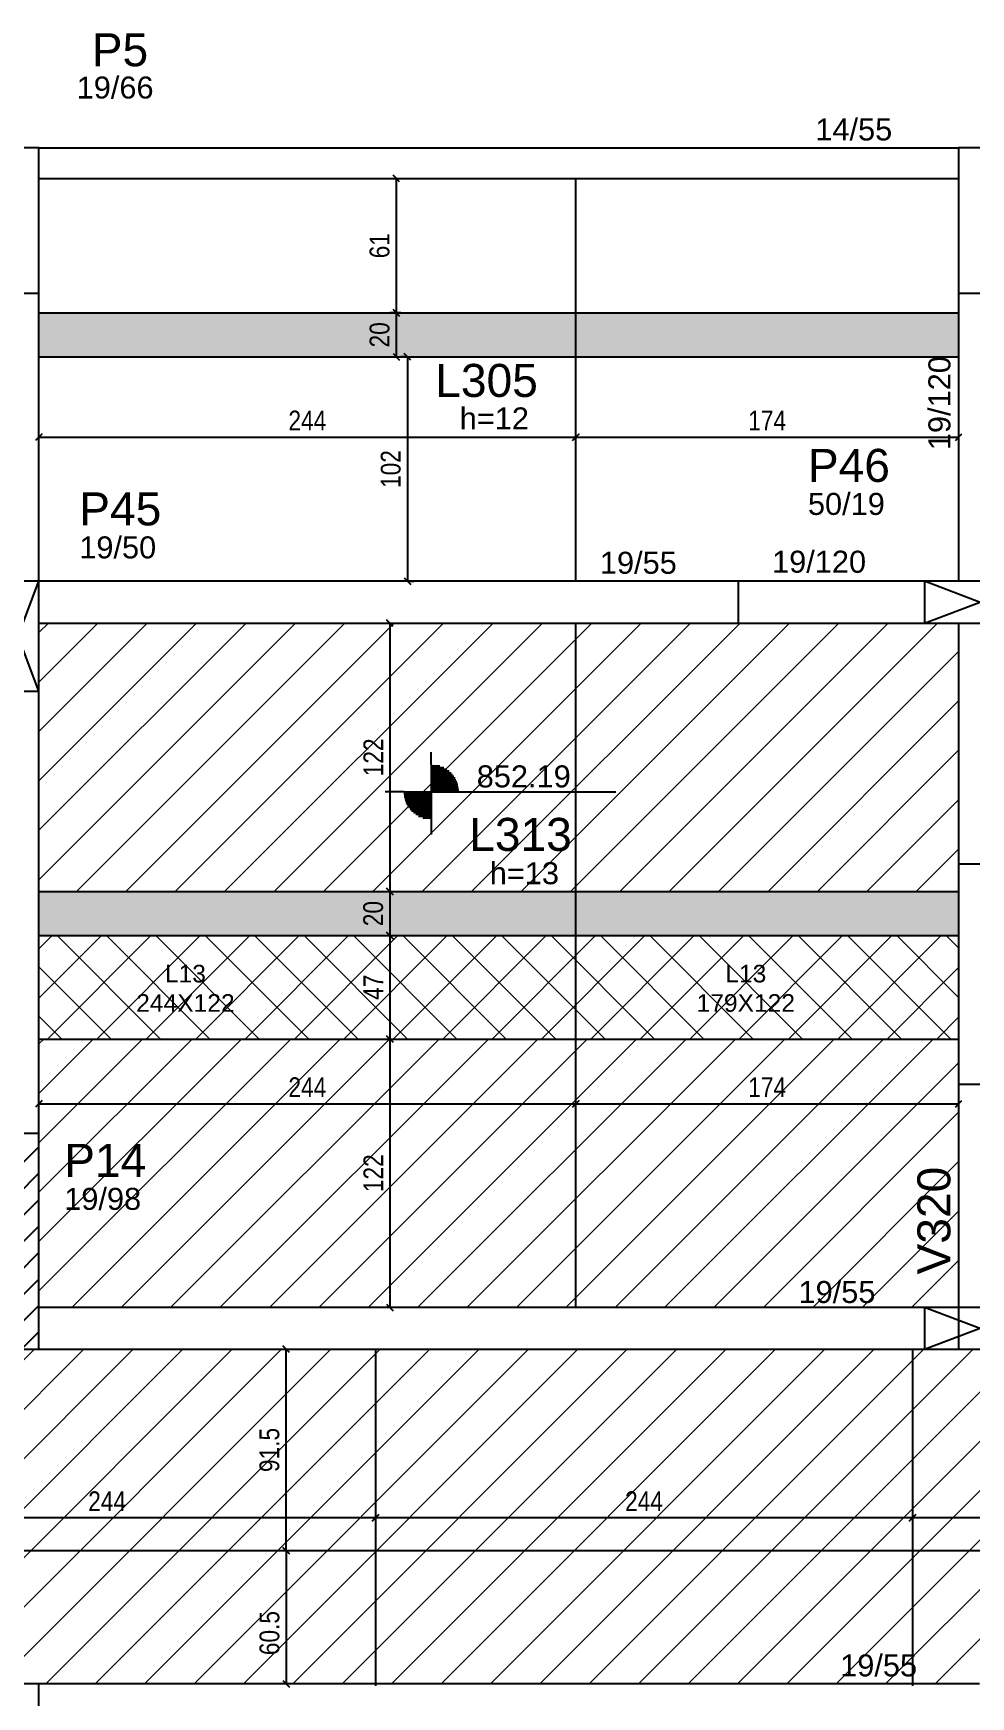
# Model space of a CAD drawing. Header units: millimetres. Extents: x 2659 to 6265, y 1520 to 2860.
# Drawn here: x 4476 to 4902, y 2104 to 2860 of the extents above; entities that cross this region are included whole.
import ezdxf

# ---------------------------------------------------------------- set-up
doc = ezdxf.new("R2010")
doc.units = ezdxf.units.MM
for name, color, linetype in [('1', 1, 'Continuous'), ('3', 3, 'Continuous'), ('4', 4, 'Continuous'), ('7', 7, 'Continuous'), ('9', 9, 'Continuous'), ('AUX00', 7, 'Continuous'), ('Painéis', 200, 'Continuous')]:
    doc.layers.add(name, color=color, linetype=linetype)
doc.layers.add('Hachura', color=251, linetype='Continuous', lineweight=9)
doc.layers.add('REAPROVEITAMENTO', color=251, linetype='Continuous', lineweight=9)
doc.styles.add('COTA TECNICA-50', font='techl___.ttf', dxfattribs={"height": 9})
doc.styles.get("Standard").update_dxf_attribs({"font": 'arial.ttf'})
doc.dimstyles.new('COTA PAINEL-50', dxfattribs={"dimtxt": 9, "dimasz": 3, "dimexe": 3, "dimexo": 3, "dimgap": 3, "dimtad": 1, "dimdec": 1, "dimzin": 12, "dimdsep": 46, "dimtxsty": 'COTA TECNICA-50', "dimblk1": 'OBLIQUE', "dimblk2": 'OBLIQUE', "dimsah": 1, "dimcen": 0.9, "dimclrd": 4, "dimclre": 4, "dimclrt": 240, "dimadec": 1, "dimazin": 3, "dimtfac": 1, "dimtdec": 1, "dimtmove": 0, "dimatfit": 3, "dimfxl": 1, "dimtolj": 1, "dimtzin": 12, "dimarcsym": 0})

# ---------------------------------------------------------------- blocks, each defined once
blk = doc.blocks.new('_Oblique')
at = {"color": 0, "linetype": 'ByBlock', "lineweight": -2}
blk.add_line((-0.5, -0.5), (0.5, 0.5), dxfattribs=at)
blk = doc.blocks.new('*D117')
at = {"layer": 'Defpoints', "color": 0, "transparency": 16777216}
for p in [(4875.07, 2185.32), (4875.07, 2185.32), (5119.07, 2185.32)]:
    blk.add_point(p, dxfattribs=at)
at = {"layer": 'Painéis', "color": 4, "lineweight": -2, "transparency": 16777216}
blk.add_line((5119.07, 2185.32), (4875.07, 2185.32), dxfattribs=at)
at = {"layer": 'Painéis', "color": 4, "lineweight": -2, "transparency": 16777216, "xscale": 3, "yscale": 3, "zscale": 3, "rotation": 180}
blk.add_blockref('_Oblique', (4875.07, 2185.32), dxfattribs=at)
at = {"layer": 'Painéis', "color": 4, "lineweight": -2, "transparency": 16777216, "xscale": 3, "yscale": 3, "zscale": 3}
blk.add_blockref('_Oblique', (5119.07, 2185.32), dxfattribs=at)
at = {"layer": 'Painéis', "color": 240, "transparency": 16777216, "insert": (4997.07, 2192.88), "char_height": 9, "attachment_point": 5, "style": 'COTA TECNICA-50'}
blk.add_mtext('\\A1;244', dxfattribs=at)
blk = doc.blocks.new('*D118')
at = {"layer": 'Defpoints', "color": 0, "transparency": 16777216}
for p in [(4631.07, 2185.32), (4631.07, 2185.32), (4875.07, 2185.32)]:
    blk.add_point(p, dxfattribs=at)
at = {"layer": 'Painéis', "color": 4, "lineweight": -2, "transparency": 16777216}
blk.add_line((4875.07, 2185.32), (4631.07, 2185.32), dxfattribs=at)
at = {"layer": 'Painéis', "color": 4, "lineweight": -2, "transparency": 16777216, "xscale": 3, "yscale": 3, "zscale": 3, "rotation": 180}
blk.add_blockref('_Oblique', (4631.07, 2185.32), dxfattribs=at)
at = {"layer": 'Painéis', "color": 4, "lineweight": -2, "transparency": 16777216, "xscale": 3, "yscale": 3, "zscale": 3}
blk.add_blockref('_Oblique', (4875.07, 2185.32), dxfattribs=at)
at = {"layer": 'Painéis', "color": 240, "transparency": 16777216, "insert": (4753.07, 2192.88), "char_height": 9, "attachment_point": 5, "style": 'COTA TECNICA-50'}
blk.add_mtext('\\A1;244', dxfattribs=at)
blk = doc.blocks.new('*D121')
at = {"layer": 'Defpoints', "color": 0, "transparency": 16777216}
for p in [(4387.07, 2185.32), (4387.07, 2185.32), (4631.07, 2185.32)]:
    blk.add_point(p, dxfattribs=at)
at = {"layer": 'Painéis', "color": 4, "lineweight": -2, "transparency": 16777216}
blk.add_line((4631.07, 2185.32), (4387.07, 2185.32), dxfattribs=at)
at = {"layer": 'Painéis', "color": 4, "lineweight": -2, "transparency": 16777216, "xscale": 3, "yscale": 3, "zscale": 3, "rotation": 180}
blk.add_blockref('_Oblique', (4387.07, 2185.32), dxfattribs=at)
at = {"layer": 'Painéis', "color": 4, "lineweight": -2, "transparency": 16777216, "xscale": 3, "yscale": 3, "zscale": 3}
blk.add_blockref('_Oblique', (4631.07, 2185.32), dxfattribs=at)
at = {"layer": 'Painéis', "color": 240, "transparency": 16777216, "insert": (4509.07, 2192.88), "char_height": 9, "attachment_point": 5, "style": 'COTA TECNICA-50'}
blk.add_mtext('\\A1;244', dxfattribs=at)
blk = doc.blocks.new('*D125')
at = {"layer": 'Defpoints', "color": 0, "transparency": 16777216}
for p in [(4590.5, 2261.94), (4590.5, 2261.94), (4590.5, 2170.44)]:
    blk.add_point(p, dxfattribs=at)
at = {"layer": 'Painéis', "color": 4, "lineweight": -2, "transparency": 16777216}
blk.add_line((4590.5, 2170.44), (4590.5, 2261.94), dxfattribs=at)
at = {"layer": 'Painéis', "color": 4, "lineweight": -2, "transparency": 16777216, "xscale": 3, "yscale": 3, "zscale": 3}
for p, rotation in [((4590.5, 2261.94), 90), ((4590.5, 2170.44), 270)]:
    blk.add_blockref('_Oblique', p, dxfattribs=dict(at, rotation=rotation))
at = {"layer": 'Painéis', "color": 240, "transparency": 16777216, "insert": (4582.87, 2216.19), "char_height": 9, "attachment_point": 5, "rotation": 90, "style": 'COTA TECNICA-50'}
blk.add_mtext('\\A1;91.5', dxfattribs=at)
blk = doc.blocks.new('*D126')
at = {"layer": 'Defpoints', "color": 0, "transparency": 16777216}
for p in [(4590.5, 2170.44), (4590.5, 2109.94), (4590.5, 2109.94)]:
    blk.add_point(p, dxfattribs=at)
at = {"layer": 'Painéis', "color": 4, "lineweight": -2, "transparency": 16777216}
blk.add_line((4590.5, 2170.44), (4590.5, 2109.94), dxfattribs=at)
at = {"layer": 'Painéis', "color": 4, "lineweight": -2, "transparency": 16777216, "xscale": 3, "yscale": 3, "zscale": 3}
for p, rotation in [((4590.5, 2170.44), 90), ((4590.5, 2109.94), 270)]:
    blk.add_blockref('_Oblique', p, dxfattribs=dict(at, rotation=rotation))
at = {"layer": 'Painéis', "color": 240, "transparency": 16777216, "insert": (4582.9, 2132.98), "char_height": 9, "attachment_point": 5, "rotation": 90, "style": 'COTA TECNICA-50'}
blk.add_mtext('\\A1;60.5', dxfattribs=at)
blk = doc.blocks.new('*D12')
at = {"layer": 'Defpoints', "color": 0, "transparency": 16777216}
for p in [(4637.62, 2591.94), (4637.62, 2469.94), (4637.62, 2469.94)]:
    blk.add_point(p, dxfattribs=at)
at = {"layer": 'Painéis', "color": 4, "lineweight": -2, "transparency": 16777216}
blk.add_line((4637.62, 2591.94), (4637.62, 2469.94), dxfattribs=at)
at = {"layer": 'Painéis', "color": 4, "lineweight": -2, "transparency": 16777216, "xscale": 3, "yscale": 3, "zscale": 3}
for p, rotation in [((4637.62, 2591.94), 90), ((4637.62, 2469.94), 270)]:
    blk.add_blockref('_Oblique', p, dxfattribs=dict(at, rotation=rotation))
at = {"layer": 'Painéis', "color": 240, "transparency": 16777216, "insert": (4630.07, 2530.94), "char_height": 9, "attachment_point": 5, "rotation": 90, "style": 'COTA TECNICA-50'}
blk.add_mtext('\\A1;122', dxfattribs=at)
blk = doc.blocks.new('*D13')
at = {"layer": 'Defpoints', "color": 0, "transparency": 16777216}
for p in [(4637.62, 2469.94), (4637.62, 2449.94), (4637.62, 2449.94)]:
    blk.add_point(p, dxfattribs=at)
at = {"layer": 'Painéis', "color": 4, "lineweight": -2, "transparency": 16777216}
blk.add_line((4637.62, 2469.94), (4637.62, 2449.94), dxfattribs=at)
at = {"layer": 'Painéis', "color": 4, "lineweight": -2, "transparency": 16777216, "xscale": 3, "yscale": 3, "zscale": 3}
for p, rotation in [((4637.62, 2469.94), 90), ((4637.62, 2449.94), 270)]:
    blk.add_blockref('_Oblique', p, dxfattribs=dict(at, rotation=rotation))
at = {"layer": 'Painéis', "color": 240, "transparency": 16777216, "insert": (4630.03, 2459.94), "char_height": 9, "attachment_point": 5, "rotation": 90, "style": 'COTA TECNICA-50'}
blk.add_mtext('\\A1;20', dxfattribs=at)
blk = doc.blocks.new('*D14')
at = {"layer": 'Defpoints', "color": 0, "transparency": 16777216}
for p in [(4637.62, 2449.94), (4637.62, 2402.94), (4637.62, 2402.94)]:
    blk.add_point(p, dxfattribs=at)
at = {"layer": 'Painéis', "color": 4, "lineweight": -2, "transparency": 16777216}
blk.add_line((4637.62, 2449.94), (4637.62, 2402.94), dxfattribs=at)
at = {"layer": 'Painéis', "color": 4, "lineweight": -2, "transparency": 16777216, "xscale": 3, "yscale": 3, "zscale": 3}
for p, rotation in [((4637.62, 2449.94), 90), ((4637.62, 2402.94), 270)]:
    blk.add_blockref('_Oblique', p, dxfattribs=dict(at, rotation=rotation))
at = {"layer": 'Painéis', "color": 240, "transparency": 16777216, "insert": (4630.06, 2426.44), "char_height": 9, "attachment_point": 5, "rotation": 90, "style": 'COTA TECNICA-50'}
blk.add_mtext('\\A1;47', dxfattribs=at)
blk = doc.blocks.new('*D15')
at = {"layer": 'Defpoints', "color": 0, "transparency": 16777216}
for p in [(4637.62, 2402.94), (4637.62, 2280.94), (4637.62, 2280.94)]:
    blk.add_point(p, dxfattribs=at)
at = {"layer": 'Painéis', "color": 4, "lineweight": -2, "transparency": 16777216}
blk.add_line((4637.62, 2402.94), (4637.62, 2280.94), dxfattribs=at)
at = {"layer": 'Painéis', "color": 4, "lineweight": -2, "transparency": 16777216, "xscale": 3, "yscale": 3, "zscale": 3}
for p, rotation in [((4637.62, 2402.94), 90), ((4637.62, 2280.94), 270)]:
    blk.add_blockref('_Oblique', p, dxfattribs=dict(at, rotation=rotation))
at = {"layer": 'Painéis', "color": 240, "transparency": 16777216, "insert": (4630.07, 2341.94), "char_height": 9, "attachment_point": 5, "rotation": 90, "style": 'COTA TECNICA-50'}
blk.add_mtext('\\A1;122', dxfattribs=at)
blk = doc.blocks.new('*D154')
at = {"layer": 'Defpoints', "color": 0, "transparency": 16777216}
for p in [(4478.07, 2373.48), (4722.07, 2373.48), (4722.07, 2373.48)]:
    blk.add_point(p, dxfattribs=at)
at = {"layer": 'Painéis', "color": 4, "lineweight": -2, "transparency": 16777216}
blk.add_line((4478.07, 2373.48), (4722.07, 2373.48), dxfattribs=at)
at = {"layer": 'Painéis', "color": 4, "lineweight": -2, "transparency": 16777216, "xscale": 3, "yscale": 3, "zscale": 3, "rotation": 180}
blk.add_blockref('_Oblique', (4478.07, 2373.48), dxfattribs=at)
at = {"layer": 'Painéis', "color": 4, "lineweight": -2, "transparency": 16777216, "xscale": 3, "yscale": 3, "zscale": 3}
blk.add_blockref('_Oblique', (4722.07, 2373.48), dxfattribs=at)
at = {"layer": 'Painéis', "color": 240, "transparency": 16777216, "insert": (4600.07, 2381.04), "char_height": 9, "attachment_point": 5, "style": 'COTA TECNICA-50'}
blk.add_mtext('\\A1;244', dxfattribs=at)
blk = doc.blocks.new('*D16')
at = {"layer": 'Defpoints', "color": 0, "transparency": 16777216}
for p in [(4722.07, 2373.48), (4896.07, 2373.48), (4896.07, 2373.48)]:
    blk.add_point(p, dxfattribs=at)
at = {"layer": 'Painéis', "color": 4, "lineweight": -2, "transparency": 16777216}
blk.add_line((4722.07, 2373.48), (4896.07, 2373.48), dxfattribs=at)
at = {"layer": 'Painéis', "color": 4, "lineweight": -2, "transparency": 16777216, "xscale": 3, "yscale": 3, "zscale": 3, "rotation": 180}
blk.add_blockref('_Oblique', (4722.07, 2373.48), dxfattribs=at)
at = {"layer": 'Painéis', "color": 4, "lineweight": -2, "transparency": 16777216, "xscale": 3, "yscale": 3, "zscale": 3}
blk.add_blockref('_Oblique', (4896.07, 2373.48), dxfattribs=at)
at = {"layer": 'Painéis', "color": 240, "transparency": 16777216, "insert": (4809.07, 2381.04), "char_height": 9, "attachment_point": 5, "style": 'COTA TECNICA-50'}
blk.add_mtext('\\A1;174', dxfattribs=at)
blk = doc.blocks.new('*D176')
at = {"layer": 'Defpoints', "color": 0, "transparency": 16777216}
for p in [(4647.98, 2712.94), (4642.9, 2610.94), (4645.6, 2610.94)]:
    blk.add_point(p, dxfattribs=at)
at = {"layer": 'Painéis', "color": 4, "lineweight": -2, "transparency": 16777216}
for p, q in [((4644.98, 2712.94), (4642.6, 2712.94)), ((4645.6, 2712.94), (4645.6, 2610.94)), ((4645.9, 2610.94), (4648.6, 2610.94))]:
    blk.add_line(p, q, dxfattribs=at)
at = {"layer": 'Painéis', "color": 4, "lineweight": -2, "transparency": 16777216, "xscale": 3, "yscale": 3, "zscale": 3}
for p, rotation in [((4645.6, 2712.94), 90), ((4645.6, 2610.94), 270)]:
    blk.add_blockref('_Oblique', p, dxfattribs=dict(at, rotation=rotation))
at = {"layer": 'Painéis', "color": 240, "transparency": 16777216, "insert": (4638.01, 2661.94), "char_height": 9, "attachment_point": 5, "rotation": 90, "style": 'COTA TECNICA-50'}
blk.add_mtext('\\A1;102', dxfattribs=at)
blk = doc.blocks.new('*D177')
at = {"layer": 'Defpoints', "color": 0, "transparency": 16777216}
for p in [(4640.52, 2732.94), (4645.53, 2732.94), (4640.52, 2712.94)]:
    blk.add_point(p, dxfattribs=at)
at = {"layer": 'Painéis', "color": 4, "lineweight": -2, "transparency": 16777216}
for p, q in [((4642.53, 2732.94), (4637.52, 2732.94)), ((4640.52, 2712.94), (4640.52, 2732.94))]:
    blk.add_line(p, q, dxfattribs=at)
at = {"layer": 'Painéis', "color": 4, "lineweight": -2, "transparency": 16777216, "xscale": 3, "yscale": 3, "zscale": 3}
for p, rotation in [((4640.52, 2732.94), 90), ((4640.52, 2712.94), 270)]:
    blk.add_blockref('_Oblique', p, dxfattribs=dict(at, rotation=rotation))
at = {"layer": 'Painéis', "color": 240, "transparency": 16777216, "insert": (4632.93, 2722.94), "char_height": 9, "attachment_point": 5, "rotation": 90, "style": 'COTA TECNICA-50'}
blk.add_mtext('\\A1;20', dxfattribs=at)
blk = doc.blocks.new('*D33')
at = {"layer": 'Defpoints', "color": 0, "transparency": 16777216}
for p in [(4640.52, 2793.94), (4640.52, 2793.94), (4640.52, 2732.94)]:
    blk.add_point(p, dxfattribs=at)
at = {"layer": 'Painéis', "color": 4, "lineweight": -2, "transparency": 16777216}
blk.add_line((4640.52, 2732.94), (4640.52, 2793.94), dxfattribs=at)
at = {"layer": 'Painéis', "color": 4, "lineweight": -2, "transparency": 16777216, "xscale": 3, "yscale": 3, "zscale": 3}
for p, rotation in [((4640.52, 2793.94), 90), ((4640.52, 2732.94), 270)]:
    blk.add_blockref('_Oblique', p, dxfattribs=dict(at, rotation=rotation))
at = {"layer": 'Painéis', "color": 240, "transparency": 16777216, "insert": (4632.93, 2763.44), "char_height": 9, "attachment_point": 5, "rotation": 90, "style": 'COTA TECNICA-50'}
blk.add_mtext('\\A1;61', dxfattribs=at)
blk = doc.blocks.new('*D178')
at = {"layer": 'Defpoints', "color": 0, "transparency": 16777216}
for p in [(4478.07, 2676.44), (4722.07, 2676.44), (4722.07, 2676.44)]:
    blk.add_point(p, dxfattribs=at)
at = {"layer": 'Painéis', "color": 4, "lineweight": -2, "transparency": 16777216}
blk.add_line((4478.07, 2676.44), (4722.07, 2676.44), dxfattribs=at)
at = {"layer": 'Painéis', "color": 4, "lineweight": -2, "transparency": 16777216, "xscale": 3, "yscale": 3, "zscale": 3, "rotation": 180}
blk.add_blockref('_Oblique', (4478.07, 2676.44), dxfattribs=at)
at = {"layer": 'Painéis', "color": 4, "lineweight": -2, "transparency": 16777216, "xscale": 3, "yscale": 3, "zscale": 3}
blk.add_blockref('_Oblique', (4722.07, 2676.44), dxfattribs=at)
at = {"layer": 'Painéis', "color": 240, "transparency": 16777216, "insert": (4600.07, 2684), "char_height": 9, "attachment_point": 5, "style": 'COTA TECNICA-50'}
blk.add_mtext('\\A1;244', dxfattribs=at)
blk = doc.blocks.new('*D34')
at = {"layer": 'Defpoints', "color": 0, "transparency": 16777216}
for p in [(4722.07, 2676.44), (4896.07, 2676.44), (4896.07, 2676.44)]:
    blk.add_point(p, dxfattribs=at)
at = {"layer": 'Painéis', "color": 4, "lineweight": -2, "transparency": 16777216}
blk.add_line((4722.07, 2676.44), (4896.07, 2676.44), dxfattribs=at)
at = {"layer": 'Painéis', "color": 4, "lineweight": -2, "transparency": 16777216, "xscale": 3, "yscale": 3, "zscale": 3, "rotation": 180}
blk.add_blockref('_Oblique', (4722.07, 2676.44), dxfattribs=at)
at = {"layer": 'Painéis', "color": 4, "lineweight": -2, "transparency": 16777216, "xscale": 3, "yscale": 3, "zscale": 3}
blk.add_blockref('_Oblique', (4896.07, 2676.44), dxfattribs=at)
at = {"layer": 'Painéis', "color": 240, "transparency": 16777216, "insert": (4809.07, 2684), "char_height": 9, "attachment_point": 5, "style": 'COTA TECNICA-50'}
blk.add_mtext('\\A1;174', dxfattribs=at)

msp = doc.modelspace()

# ---------------------------------------------------------------- hatches: boundary and pattern name
at = {"layer": 'Hachura', "linetype": 'ByBlock'}
h = msp.add_hatch(color=256, dxfattribs=at)
h.dxf.hatch_style = 1
h.paths.add_polyline_path([(4478.07, 2712.94), (4896.07, 2712.94), (4896.07, 2732.94), (4478.07, 2732.94)])
h = msp.add_hatch(color=256, dxfattribs=at)
h.dxf.hatch_style = 1
h.paths.add_polyline_path([(4478.07, 2449.94), (4896.07, 2449.94), (4896.07, 2469.94), (4478.07, 2469.94)])
h = msp.add_hatch(dxfattribs=at)
h.set_pattern_fill('ANSI37', color=256, scale=5)
h.set_pattern_definition([(45, (-1453, -142), (-11.22532, 11.22532), []), (135, (-1453, -142), (-11.22532, -11.22532), [])])
h.paths.add_polyline_path([(4896.07, 2449.94), (4478.07, 2449.94), (4478.07, 2402.94), (4896.07, 2402.94)])
at = {"layer": 'REAPROVEITAMENTO', "linetype": 'ByBlock'}
h = msp.add_hatch(dxfattribs=at)
h.set_pattern_fill('ANSI31', color=256, scale=5, style=2)
h.set_pattern_definition([(45, (-1999.182, 667.82), (-11.22532, 11.22532), [])])
h.paths.add_polyline_path([(4896.07, 2469.94), (4478.07, 2469.94), (4478.07, 2591.94), (4896.07, 2591.94)])
h = msp.add_hatch(dxfattribs=at)
h.set_pattern_fill('ANSI31', color=256, scale=5, style=2)
h.set_pattern_definition([(45, (-1999.182, 525.82), (-11.22532, 11.22532), [])])
h.paths.add_polyline_path([(4896.07, 2402.94), (4478.07, 2402.94), (4478.07, 2280.94), (4896.07, 2280.94)])
h = msp.add_hatch(dxfattribs=at)
h.set_pattern_fill('ANSI31', color=256, scale=5, style=2)
h.set_pattern_definition([(45, (-1044.44, -25.68), (-11.22532, 11.22532), [])])
h.paths.add_polyline_path([(2939.07, 2261.94), (2939.07, 2109.94), (5352.07, 2109.94), (5352.07, 2261.94)])

# ---------------------------------------------------------------- linework, layer by layer
at = {"layer": '1', "linetype": 'Continuous'}
for p, q in [((4459.07, 2560.94), (4478.07, 2610.94)), ((4478.07, 2560.94), (4459.07, 2610.94)), ((4880.57, 2591.94), (4930.57, 2610.94)), ((4930.57, 2591.94), (4880.57, 2610.94)), ((4880.57, 2261.94), (4930.57, 2280.94)), ((4930.57, 2261.94), (4880.57, 2280.94))]:
    msp.add_line(p, q, dxfattribs=at)
at = {"layer": '3', "linetype": 'Continuous'}
for p, q in [((4478.07, 2807.94), (4896.07, 2807.94)), ((4478.07, 2793.94), (4896.07, 2793.94)), ((4796.07, 2591.94), (4796.07, 2610.94)), ((4656.4, 2527.72), (4656.4, 2533.22)), ((4656.4, 2527.72), (4656.4, 2502.72)), ((4656.4, 2527.11), (4660.25, 2527.11)), ((4656.4, 2526.32), (4662.15, 2526.32)), ((4656.4, 2525.52), (4663.48, 2525.52)), ((4656.4, 2524.73), (4664.51, 2524.73)), ((4656.4, 2523.94), (4665.36, 2523.94)), ((4656.4, 2523.15), (4666.07, 2523.15)), ((4656.4, 2522.35), (4666.67, 2522.35)), ((4656.4, 2521.56), (4667.18, 2521.56)), ((4656.4, 2520.77), (4667.6, 2520.77)), ((4656.4, 2519.97), (4667.96, 2519.97)), ((4656.4, 2519.18), (4668.26, 2519.18)), ((4656.4, 2518.39), (4668.5, 2518.39)), ((4656.4, 2517.6), (4668.68, 2517.6)), ((4643.9, 2515.22), (4635.48, 2515.22)), ((4643.9, 2515.22), (4668.9, 2515.22)), ((4656.4, 2514.42), (4643.9, 2514.42)), ((4656.4, 2513.63), (4644.01, 2513.63)), ((4656.4, 2512.84), (4644.13, 2512.84)), ((4656.4, 2512.05), (4644.31, 2512.05)), ((4656.4, 2511.25), (4644.55, 2511.25)), ((4656.4, 2510.46), (4644.84, 2510.46)), ((4656.4, 2509.67), (4645.2, 2509.67)), ((4656.4, 2516.8), (4668.8, 2516.8)), ((4656.4, 2516.01), (4668.9, 2516.01)), ((4668.9, 2515.22), (4740.33, 2515.22)), ((4656.4, 2508.87), (4645.63, 2508.87)), ((4656.4, 2508.08), (4646.14, 2508.08)), ((4656.4, 2507.29), (4646.74, 2507.29)), ((4656.4, 2506.5), (4647.45, 2506.5)), ((4656.4, 2505.7), (4648.3, 2505.7)), ((4656.4, 2504.91), (4649.33, 2504.91)), ((4656.4, 2504.12), (4650.66, 2504.12)), ((4656.4, 2503.32), (4652.56, 2503.32)), ((4656.4, 2502.72), (4656.4, 2495.85)), ((4459.07, 2334.97), (4478.07, 2353.97)), ((4459.07, 2322.95), (4478.07, 2341.95)), ((4459.07, 2310.93), (4478.07, 2329.93)), ((4459.07, 2298.91), (4478.07, 2317.91)), ((4459.07, 2286.89), (4478.07, 2305.89)), ((4459.07, 2274.87), (4478.07, 2293.87)), ((4459.07, 2262.85), (4478.07, 2281.85)), ((4470.18, 2261.94), (4478.07, 2269.83))]:
    msp.add_line(p, q, dxfattribs=at)
for points in [[(4478.07, 2610.94), (4478.07, 2741.94)], [(4896.07, 2741.94), (4896.07, 2610.94)], [(4896.07, 2610.94), (4478.07, 2610.94)], [(4478.07, 2591.94), (4896.07, 2591.94)], [(4478.07, 2359.94), (4478.07, 2591.94)], [(4896.07, 2591.94), (4896.07, 2482.44)], [(4896.07, 2382.44), (4896.07, 2261.94)], [(4896.07, 2280.94), (4478.07, 2280.94)], [(4478.07, 2261.94), (4905.57, 2261.94)], [(4905.57, 2109.94), (4478.07, 2109.94)]]:
    msp.add_lwpolyline(points, dxfattribs=at)
at = {"layer": '7', "linetype": 'Continuous'}
for points in [[(4459.07, 2741.94), (4478.07, 2741.94), (4478.07, 2807.94), (4459.07, 2807.94), (4459.07, 2741.94)], [(4896.07, 2741.94), (4915.07, 2741.94), (4915.07, 2807.94), (4896.07, 2807.94), (4896.07, 2741.94)], [(4459.07, 2560.94), (4478.07, 2560.94), (4478.07, 2610.94), (4459.07, 2610.94), (4459.07, 2560.94)], [(4880.57, 2591.94), (4930.57, 2591.94), (4930.57, 2610.94), (4880.57, 2610.94), (4880.57, 2591.94)], [(4896.07, 2382.44), (4915.07, 2382.44), (4915.07, 2482.44), (4896.07, 2482.44), (4896.07, 2382.44)], [(4459.07, 2261.94), (4478.07, 2261.94), (4478.07, 2359.94), (4459.07, 2359.94), (4459.07, 2261.94)], [(4880.57, 2261.94), (4930.57, 2261.94), (4930.57, 2280.94), (4880.57, 2280.94), (4880.57, 2261.94)], [(4459.07, 2023.94), (4478.07, 2023.94), (4478.07, 2109.94), (4459.07, 2109.94), (4459.07, 2023.94)]]:
    msp.add_lwpolyline(points, dxfattribs=at)
at = {"layer": '9', "linetype": 'Continuous'}
msp.add_solid([(4478.07, 2280.94), (4478.07, 2280.94), (4478.07, 2405.94)], dxfattribs=at)
at = {"layer": 'Painéis'}
for p, q in [((4722.07, 2610.94), (4722.07, 2793.94)), ((4478.07, 2732.94), (4896.07, 2732.94)), ((4478.07, 2712.94), (4896.07, 2712.94)), ((4722.07, 2280.94), (4722.07, 2591.94)), ((4478.07, 2469.94), (4896.07, 2469.94)), ((4478.07, 2449.94), (4896.07, 2449.94)), ((4478.07, 2402.94), (4896.07, 2402.94)), ((4631.07, 2261.94), (4631.07, 2109.01)), ((4875.07, 2261.94), (4875.07, 2109.01)), ((2939.07, 2170.44), (6078.07, 2170.44))]:
    msp.add_line(p, q, dxfattribs=at)

# ---------------------------------------------------------------- texts
at = {"layer": '3', "linetype": 'Continuous'}
for s, p in [('19/66', (4495.23, 2830.32)), ('14/55', (4830.94, 2811.27)), ('h=12', (4669.31, 2679.94)), ('50/19', (4827.57, 2641.1)), ('19/50', (4496.41, 2621.34)), ('19/55', (4733.02, 2614.35)), ('19/120', (4811.28, 2614.83)), ('852.19', (4677.06, 2517.28)), ('h=13', (4682.98, 2473.28)), ('19/98', (4489.58, 2325.3)), ('19/55', (4823.3, 2282.98)), ('19/55', (4842.23, 2113.29))]:
    msp.add_text(s, height=10, dxfattribs=at).set_placement(p)
msp.add_text('19/120', height=10, rotation=90, dxfattribs=at).set_placement((4892.32, 2670.53))
at = {"layer": '4', "linetype": 'Continuous'}
for s, p in [('P5', (4502.1, 2844.97)), ('L305', (4658.22, 2694.72)), ('P46', (4827.57, 2656.1)), ('P45', (4496.41, 2636.34)), ('L313', (4673.65, 2488.42)), ('P14', (4489.58, 2340.3))]:
    msp.add_text(s, height=15, dxfattribs=at).set_placement(p)
msp.add_text('V320', height=15, rotation=90, dxfattribs=at).set_placement((4892.32, 2295.94))
at = {"layer": 'AUX00', "char_height": 8, "attachment_point": 1}
for s, insert in [('\\pxqc;L13^J244X122', (4483.11, 2436.65)), ('\\pxqc;L13^J179X122', (4737.79, 2436.65))]:
    msp.add_mtext_dynamic_manual_height_columns(s, width=123.1041, gutter_width=12.5, heights=[0], dxfattribs=dict(at, insert=insert))

# ---------------------------------------------------------------- dimensions: what is measured, and where the dimension line sits
at = {"layer": 'Painéis'}
for base, p1, p2, picture, middle in [((4640.52, 2793.94), (4640.52, 2732.94), (4640.52, 2793.94), '*D33', (4632.93, 2763.44)), ((4640.52, 2732.94), (4640.52, 2712.94), (4645.53, 2732.94), '*D177', (4632.93, 2722.94)), ((4645.6, 2610.94), (4647.98, 2712.94), (4642.9, 2610.94), '*D176', (4638.01, 2661.94)), ((4637.62, 2469.94), (4637.62, 2591.94), (4637.62, 2469.94), '*D12', (4630.07, 2530.94)), ((4637.62, 2449.94), (4637.62, 2469.94), (4637.62, 2449.94), '*D13', (4630.03, 2459.94)), ((4637.62, 2402.94), (4637.62, 2449.94), (4637.62, 2402.94), '*D14', (4630.06, 2426.44)), ((4637.62, 2280.94), (4637.62, 2402.94), (4637.62, 2280.94), '*D15', (4630.07, 2341.94)), ((4590.5, 2261.94), (4590.5, 2170.44), (4590.5, 2261.94), '*D125', (4582.87, 2216.19))]:
    dim = msp.add_linear_dim(base=base, p1=p1, p2=p2, angle=90, dimstyle='COTA PAINEL-50', dxfattribs=at)
    dim.commit()
    dim.dimension.update_dxf_attribs({"geometry": picture, "text_midpoint": middle})
for base, p1, p2, picture, middle in [((4722.07, 2676.44), (4478.07, 2676.44), (4722.07, 2676.44), '*D178', (4600.07, 2684)), ((4896.07, 2676.44), (4722.07, 2676.44), (4896.07, 2676.44), '*D34', (4809.07, 2684)), ((4722.07, 2373.48), (4478.07, 2373.48), (4722.07, 2373.48), '*D154', (4600.07, 2381.04)), ((4896.07, 2373.48), (4722.07, 2373.48), (4896.07, 2373.48), '*D16', (4809.07, 2381.04)), ((4387.07, 2185.32), (4631.07, 2185.32), (4387.07, 2185.32), '*D121', (4509.07, 2192.88)), ((4631.07, 2185.32), (4875.07, 2185.32), (4631.07, 2185.32), '*D118', (4753.07, 2192.88)), ((4875.07, 2185.32), (5119.07, 2185.32), (4875.07, 2185.32), '*D117', (4997.07, 2192.88))]:
    dim = msp.add_linear_dim(base=base, p1=p1, p2=p2, dimstyle='COTA PAINEL-50', dxfattribs=at)
    dim.commit()
    dim.dimension.update_dxf_attribs({"geometry": picture, "text_midpoint": middle})
dim = msp.add_linear_dim(base=(4590.5, 2109.94), p1=(4590.5, 2170.44), p2=(4590.5, 2109.94), angle=90, dimstyle='COTA PAINEL-50', dxfattribs=at)
dim.commit()
dim.dimension.update_dxf_attribs({"geometry": '*D126', "text_midpoint": (4590.5, 2132.98), "dimtype": 160})

doc.saveas('drawing.dxf')
